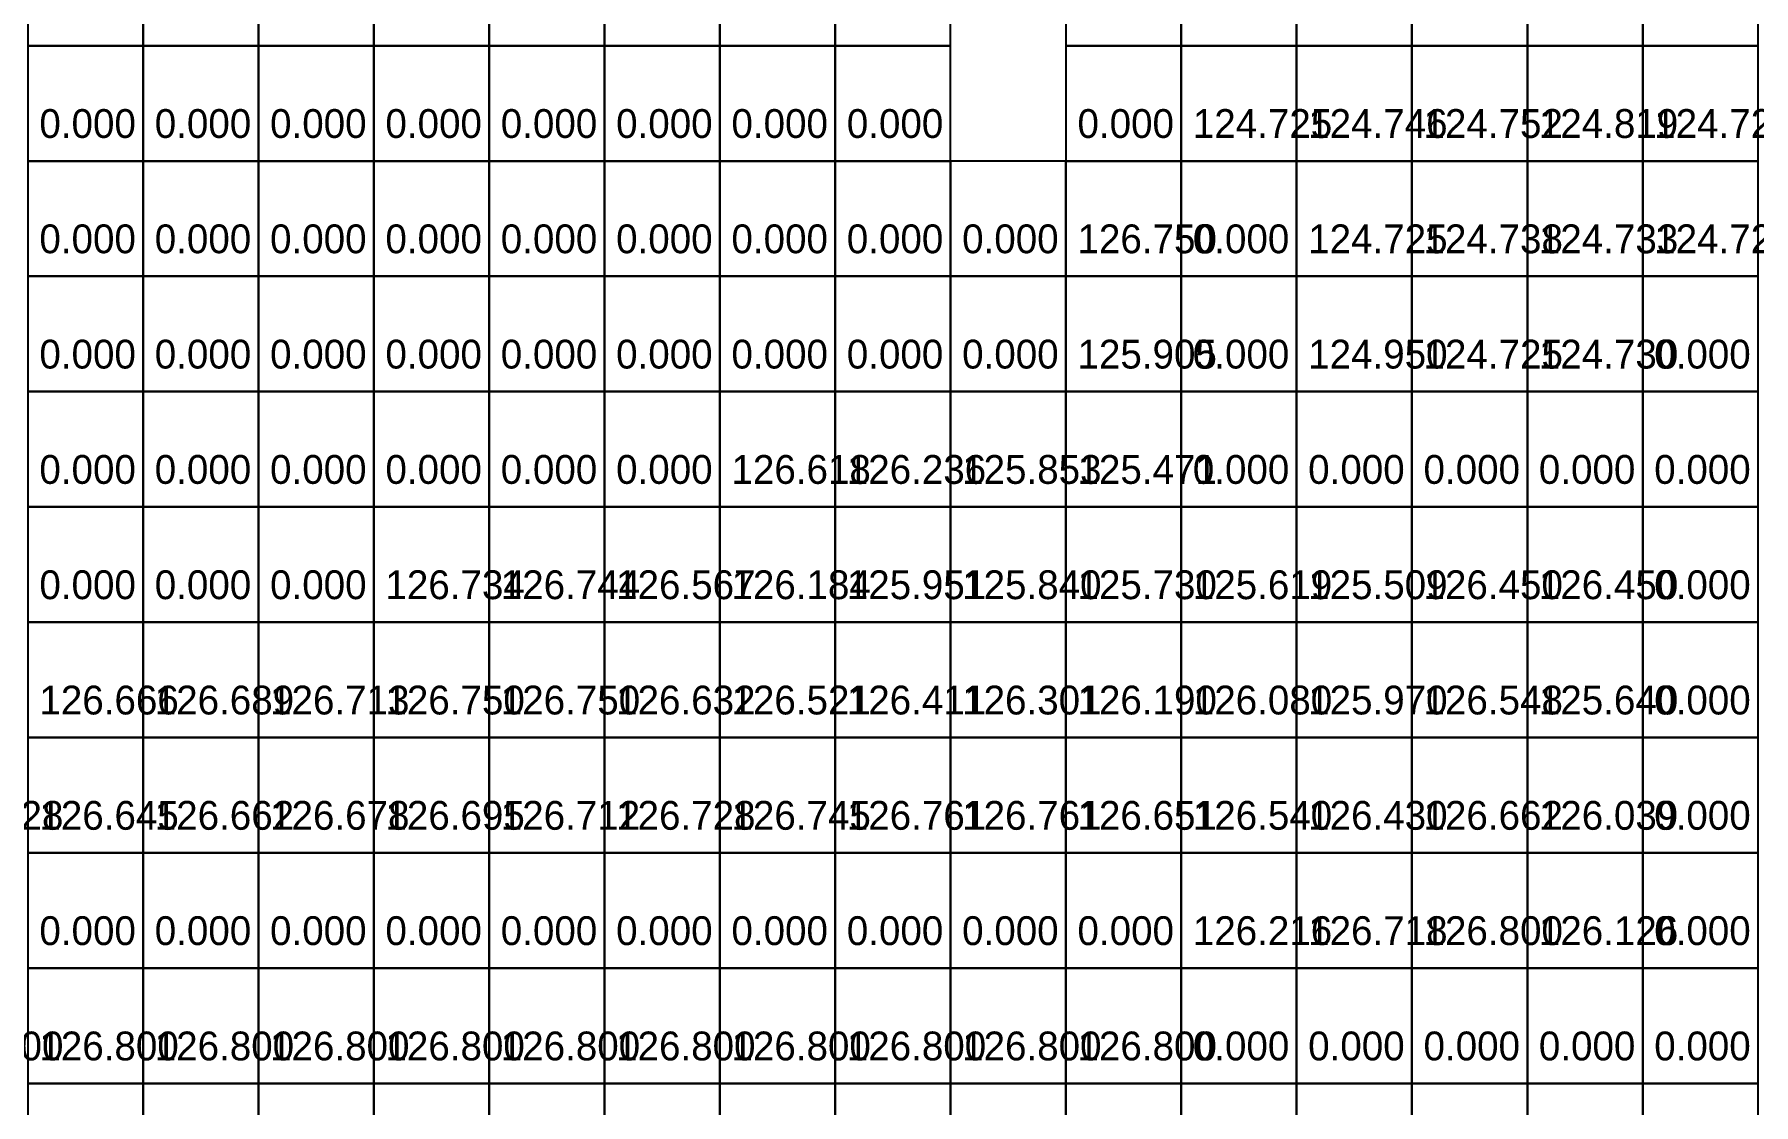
# Model space of a CAD drawing. Header units: metres. Extents: x 287857 to 287978, y 62957 to 63018.
# Drawn here: x 287910.98 to 287925.89, y 62984.65 to 62993.93 of the extents above; entities that cross this region are included whole.
import ezdxf

# ---------------------------------------------------------------- set-up
doc = ezdxf.new("R2010")
doc.units = ezdxf.units.M
for name, color, linetype, true_color in [('ARCH-BARRIER', 7, 'Continuous', 0xf87171), ('ARCH-INTERP', 7, 'Continuous', 0x64748b), ('ARCH-LEVEL-TXT', 7, 'Continuous', 0xa78bfa), ('ARCH-REAL', 7, 'Continuous', 0xa78bfa)]:
    doc.layers.add(name, color=color, linetype=linetype, true_color=true_color)

msp = doc.modelspace()

# ---------------------------------------------------------------- linework, layer by layer
at = {"layer": 'ARCH-BARRIER'}
for points in [[(287919.925, 62993.831, 0), (287920.925, 62993.831, 0), (287920.925, 62994.831, 0), (287919.925, 62994.831, 0), (287919.925, 62993.831, 0)], [(287919.925, 62992.831, 0), (287920.925, 62992.831, 0), (287920.925, 62993.831, 0), (287919.925, 62993.831, 0), (287919.925, 62992.831, 0)], [(287920.925, 62991.831, 0), (287921.925, 62991.831, 0), (287921.925, 62992.831, 0), (287920.925, 62992.831, 0), (287920.925, 62991.831, 0)], [(287920.925, 62990.831, 0), (287921.925, 62990.831, 0), (287921.925, 62991.831, 0), (287920.925, 62991.831, 0), (287920.925, 62990.831, 0)], [(287924.925, 62990.831, 0), (287925.925, 62990.831, 0), (287925.925, 62991.831, 0), (287924.925, 62991.831, 0), (287924.925, 62990.831, 0)], [(287920.925, 62989.831, 0), (287921.925, 62989.831, 0), (287921.925, 62990.831, 0), (287920.925, 62990.831, 0), (287920.925, 62989.831, 0)], [(287921.925, 62989.831, 0), (287922.925, 62989.831, 0), (287922.925, 62990.831, 0), (287921.925, 62990.831, 0), (287921.925, 62989.831, 0)], [(287922.925, 62989.831, 0), (287923.925, 62989.831, 0), (287923.925, 62990.831, 0), (287922.925, 62990.831, 0), (287922.925, 62989.831, 0)], [(287923.925, 62989.831, 0), (287924.925, 62989.831, 0), (287924.925, 62990.831, 0), (287923.925, 62990.831, 0), (287923.925, 62989.831, 0)], [(287924.925, 62989.831, 0), (287925.925, 62989.831, 0), (287925.925, 62990.831, 0), (287924.925, 62990.831, 0), (287924.925, 62989.831, 0)], [(287924.925, 62988.831, 0), (287925.925, 62988.831, 0), (287925.925, 62989.831, 0), (287924.925, 62989.831, 0), (287924.925, 62988.831, 0)], [(287924.925, 62987.831, 0), (287925.925, 62987.831, 0), (287925.925, 62988.831, 0), (287924.925, 62988.831, 0), (287924.925, 62987.831, 0)], [(287924.925, 62986.831, 0), (287925.925, 62986.831, 0), (287925.925, 62987.831, 0), (287924.925, 62987.831, 0), (287924.925, 62986.831, 0)], [(287910.925, 62985.831, 0), (287911.925, 62985.831, 0), (287911.925, 62986.831, 0), (287910.925, 62986.831, 0), (287910.925, 62985.831, 0)], [(287911.925, 62985.831, 0), (287912.925, 62985.831, 0), (287912.925, 62986.831, 0), (287911.925, 62986.831, 0), (287911.925, 62985.831, 0)], [(287912.925, 62985.831, 0), (287913.925, 62985.831, 0), (287913.925, 62986.831, 0), (287912.925, 62986.831, 0), (287912.925, 62985.831, 0)], [(287913.925, 62985.831, 0), (287914.925, 62985.831, 0), (287914.925, 62986.831, 0), (287913.925, 62986.831, 0), (287913.925, 62985.831, 0)], [(287914.925, 62985.831, 0), (287915.925, 62985.831, 0), (287915.925, 62986.831, 0), (287914.925, 62986.831, 0), (287914.925, 62985.831, 0)], [(287915.925, 62985.831, 0), (287916.925, 62985.831, 0), (287916.925, 62986.831, 0), (287915.925, 62986.831, 0), (287915.925, 62985.831, 0)], [(287916.925, 62985.831, 0), (287917.925, 62985.831, 0), (287917.925, 62986.831, 0), (287916.925, 62986.831, 0), (287916.925, 62985.831, 0)], [(287917.925, 62985.831, 0), (287918.925, 62985.831, 0), (287918.925, 62986.831, 0), (287917.925, 62986.831, 0), (287917.925, 62985.831, 0)], [(287918.925, 62985.831, 0), (287919.925, 62985.831, 0), (287919.925, 62986.831, 0), (287918.925, 62986.831, 0), (287918.925, 62985.831, 0)], [(287919.925, 62985.831, 0), (287920.925, 62985.831, 0), (287920.925, 62986.831, 0), (287919.925, 62986.831, 0), (287919.925, 62985.831, 0)], [(287924.925, 62985.831, 0), (287925.925, 62985.831, 0), (287925.925, 62986.831, 0), (287924.925, 62986.831, 0), (287924.925, 62985.831, 0)], [(287920.925, 62984.831, 0), (287921.925, 62984.831, 0), (287921.925, 62985.831, 0), (287920.925, 62985.831, 0), (287920.925, 62984.831, 0)], [(287921.925, 62984.831, 0), (287922.925, 62984.831, 0), (287922.925, 62985.831, 0), (287921.925, 62985.831, 0), (287921.925, 62984.831, 0)], [(287922.925, 62984.831, 0), (287923.925, 62984.831, 0), (287923.925, 62985.831, 0), (287922.925, 62985.831, 0), (287922.925, 62984.831, 0)], [(287923.925, 62984.831, 0), (287924.925, 62984.831, 0), (287924.925, 62985.831, 0), (287923.925, 62985.831, 0), (287923.925, 62984.831, 0)], [(287924.925, 62984.831, 0), (287925.925, 62984.831, 0), (287925.925, 62985.831, 0), (287924.925, 62985.831, 0), (287924.925, 62984.831, 0)]]:
    msp.add_polyline3d(points, dxfattribs=at)
at = {"layer": 'ARCH-INTERP'}
for points in [[(287910.925, 62993.831, 0), (287911.925, 62993.831, 0), (287911.925, 62994.831, 0), (287910.925, 62994.831, 0), (287910.925, 62993.831, 0)], [(287911.925, 62993.831, 0), (287912.925, 62993.831, 0), (287912.925, 62994.831, 0), (287911.925, 62994.831, 0), (287911.925, 62993.831, 0)], [(287912.925, 62993.831, 0), (287913.925, 62993.831, 0), (287913.925, 62994.831, 0), (287912.925, 62994.831, 0), (287912.925, 62993.831, 0)], [(287913.925, 62993.831, 0), (287914.925, 62993.831, 0), (287914.925, 62994.831, 0), (287913.925, 62994.831, 0), (287913.925, 62993.831, 0)], [(287914.925, 62993.831, 0), (287915.925, 62993.831, 0), (287915.925, 62994.831, 0), (287914.925, 62994.831, 0), (287914.925, 62993.831, 0)], [(287915.925, 62993.831, 0), (287916.925, 62993.831, 0), (287916.925, 62994.831, 0), (287915.925, 62994.831, 0), (287915.925, 62993.831, 0)], [(287916.925, 62993.831, 0), (287917.925, 62993.831, 0), (287917.925, 62994.831, 0), (287916.925, 62994.831, 0), (287916.925, 62993.831, 0)], [(287917.925, 62993.831, 0), (287918.925, 62993.831, 0), (287918.925, 62994.831, 0), (287917.925, 62994.831, 0), (287917.925, 62993.831, 0)], [(287920.925, 62993.831, 124.754), (287921.925, 62993.831, 124.754), (287921.925, 62994.831, 124.754), (287920.925, 62994.831, 124.754), (287920.925, 62993.831, 124.754)], [(287921.925, 62993.831, 124.802), (287922.925, 62993.831, 124.802), (287922.925, 62994.831, 124.802), (287921.925, 62994.831, 124.802), (287921.925, 62993.831, 124.802)], [(287922.925, 62993.831, 124.87), (287923.925, 62993.831, 124.87), (287923.925, 62994.831, 124.87), (287922.925, 62994.831, 124.87), (287922.925, 62993.831, 124.87)], [(287923.925, 62993.831, 124.808), (287924.925, 62993.831, 124.808), (287924.925, 62994.831, 124.808), (287923.925, 62994.831, 124.808), (287923.925, 62993.831, 124.808)], [(287924.925, 62993.831, 124.714), (287925.925, 62993.831, 124.714), (287925.925, 62994.831, 124.714), (287924.925, 62994.831, 124.714), (287924.925, 62993.831, 124.714)], [(287910.925, 62992.831, 0), (287911.925, 62992.831, 0), (287911.925, 62993.831, 0), (287910.925, 62993.831, 0), (287910.925, 62992.831, 0)], [(287911.925, 62992.831, 0), (287912.925, 62992.831, 0), (287912.925, 62993.831, 0), (287911.925, 62993.831, 0), (287911.925, 62992.831, 0)], [(287912.925, 62992.831, 0), (287913.925, 62992.831, 0), (287913.925, 62993.831, 0), (287912.925, 62993.831, 0), (287912.925, 62992.831, 0)], [(287913.925, 62992.831, 0), (287914.925, 62992.831, 0), (287914.925, 62993.831, 0), (287913.925, 62993.831, 0), (287913.925, 62992.831, 0)], [(287914.925, 62992.831, 0), (287915.925, 62992.831, 0), (287915.925, 62993.831, 0), (287914.925, 62993.831, 0), (287914.925, 62992.831, 0)], [(287915.925, 62992.831, 0), (287916.925, 62992.831, 0), (287916.925, 62993.831, 0), (287915.925, 62993.831, 0), (287915.925, 62992.831, 0)], [(287916.925, 62992.831, 0), (287917.925, 62992.831, 0), (287917.925, 62993.831, 0), (287916.925, 62993.831, 0), (287916.925, 62992.831, 0)], [(287917.925, 62992.831, 0), (287918.925, 62992.831, 0), (287918.925, 62993.831, 0), (287917.925, 62993.831, 0), (287917.925, 62992.831, 0)], [(287920.925, 62992.831, 124.725), (287921.925, 62992.831, 124.725), (287921.925, 62993.831, 124.725), (287920.925, 62993.831, 124.725), (287920.925, 62992.831, 124.725)], [(287921.925, 62992.831, 124.746), (287922.925, 62992.831, 124.746), (287922.925, 62993.831, 124.746), (287921.925, 62993.831, 124.746), (287921.925, 62992.831, 124.746)], [(287922.925, 62992.831, 124.752), (287923.925, 62992.831, 124.752), (287923.925, 62993.831, 124.752), (287922.925, 62993.831, 124.752), (287922.925, 62992.831, 124.752)], [(287923.925, 62992.831, 124.819), (287924.925, 62992.831, 124.819), (287924.925, 62993.831, 124.819), (287923.925, 62993.831, 124.819), (287923.925, 62992.831, 124.819)], [(287924.925, 62992.831, 124.724), (287925.925, 62992.831, 124.724), (287925.925, 62993.831, 124.724), (287924.925, 62993.831, 124.724), (287924.925, 62992.831, 124.724)], [(287910.925, 62991.831, 0), (287911.925, 62991.831, 0), (287911.925, 62992.831, 0), (287910.925, 62992.831, 0), (287910.925, 62991.831, 0)], [(287911.925, 62991.831, 0), (287912.925, 62991.831, 0), (287912.925, 62992.831, 0), (287911.925, 62992.831, 0), (287911.925, 62991.831, 0)], [(287912.925, 62991.831, 0), (287913.925, 62991.831, 0), (287913.925, 62992.831, 0), (287912.925, 62992.831, 0), (287912.925, 62991.831, 0)], [(287913.925, 62991.831, 0), (287914.925, 62991.831, 0), (287914.925, 62992.831, 0), (287913.925, 62992.831, 0), (287913.925, 62991.831, 0)], [(287914.925, 62991.831, 0), (287915.925, 62991.831, 0), (287915.925, 62992.831, 0), (287914.925, 62992.831, 0), (287914.925, 62991.831, 0)], [(287915.925, 62991.831, 0), (287916.925, 62991.831, 0), (287916.925, 62992.831, 0), (287915.925, 62992.831, 0), (287915.925, 62991.831, 0)], [(287916.925, 62991.831, 0), (287917.925, 62991.831, 0), (287917.925, 62992.831, 0), (287916.925, 62992.831, 0), (287916.925, 62991.831, 0)], [(287917.925, 62991.831, 0), (287918.925, 62991.831, 0), (287918.925, 62992.831, 0), (287917.925, 62992.831, 0), (287917.925, 62991.831, 0)], [(287918.925, 62991.831, 0), (287919.925, 62991.831, 0), (287919.925, 62992.831, 0), (287918.925, 62992.831, 0), (287918.925, 62991.831, 0)], [(287921.925, 62991.831, 124.725), (287922.925, 62991.831, 124.725), (287922.925, 62992.831, 124.725), (287921.925, 62992.831, 124.725), (287921.925, 62991.831, 124.725)], [(287922.925, 62991.831, 124.738), (287923.925, 62991.831, 124.738), (287923.925, 62992.831, 124.738), (287922.925, 62992.831, 124.738), (287922.925, 62991.831, 124.738)], [(287923.925, 62991.831, 124.733), (287924.925, 62991.831, 124.733), (287924.925, 62992.831, 124.733), (287923.925, 62992.831, 124.733), (287923.925, 62991.831, 124.733)], [(287910.925, 62990.831, 0), (287911.925, 62990.831, 0), (287911.925, 62991.831, 0), (287910.925, 62991.831, 0), (287910.925, 62990.831, 0)], [(287911.925, 62990.831, 0), (287912.925, 62990.831, 0), (287912.925, 62991.831, 0), (287911.925, 62991.831, 0), (287911.925, 62990.831, 0)], [(287912.925, 62990.831, 0), (287913.925, 62990.831, 0), (287913.925, 62991.831, 0), (287912.925, 62991.831, 0), (287912.925, 62990.831, 0)], [(287913.925, 62990.831, 0), (287914.925, 62990.831, 0), (287914.925, 62991.831, 0), (287913.925, 62991.831, 0), (287913.925, 62990.831, 0)], [(287914.925, 62990.831, 0), (287915.925, 62990.831, 0), (287915.925, 62991.831, 0), (287914.925, 62991.831, 0), (287914.925, 62990.831, 0)], [(287915.925, 62990.831, 0), (287916.925, 62990.831, 0), (287916.925, 62991.831, 0), (287915.925, 62991.831, 0), (287915.925, 62990.831, 0)], [(287916.925, 62990.831, 0), (287917.925, 62990.831, 0), (287917.925, 62991.831, 0), (287916.925, 62991.831, 0), (287916.925, 62990.831, 0)], [(287917.925, 62990.831, 0), (287918.925, 62990.831, 0), (287918.925, 62991.831, 0), (287917.925, 62991.831, 0), (287917.925, 62990.831, 0)], [(287918.925, 62990.831, 0), (287919.925, 62990.831, 0), (287919.925, 62991.831, 0), (287918.925, 62991.831, 0), (287918.925, 62990.831, 0)], [(287919.925, 62990.831, 125.905), (287920.925, 62990.831, 125.905), (287920.925, 62991.831, 125.905), (287919.925, 62991.831, 125.905), (287919.925, 62990.831, 125.905)], [(287922.925, 62990.831, 124.725), (287923.925, 62990.831, 124.725), (287923.925, 62991.831, 124.725), (287922.925, 62991.831, 124.725), (287922.925, 62990.831, 124.725)], [(287923.925, 62990.831, 124.73), (287924.925, 62990.831, 124.73), (287924.925, 62991.831, 124.73), (287923.925, 62991.831, 124.73), (287923.925, 62990.831, 124.73)], [(287910.925, 62989.831, 0), (287911.925, 62989.831, 0), (287911.925, 62990.831, 0), (287910.925, 62990.831, 0), (287910.925, 62989.831, 0)], [(287911.925, 62989.831, 0), (287912.925, 62989.831, 0), (287912.925, 62990.831, 0), (287911.925, 62990.831, 0), (287911.925, 62989.831, 0)], [(287912.925, 62989.831, 0), (287913.925, 62989.831, 0), (287913.925, 62990.831, 0), (287912.925, 62990.831, 0), (287912.925, 62989.831, 0)], [(287913.925, 62989.831, 0), (287914.925, 62989.831, 0), (287914.925, 62990.831, 0), (287913.925, 62990.831, 0), (287913.925, 62989.831, 0)], [(287914.925, 62989.831, 0), (287915.925, 62989.831, 0), (287915.925, 62990.831, 0), (287914.925, 62990.831, 0), (287914.925, 62989.831, 0)], [(287915.925, 62989.831, 0), (287916.925, 62989.831, 0), (287916.925, 62990.831, 0), (287915.925, 62990.831, 0), (287915.925, 62989.831, 0)], [(287916.925, 62989.831, 126.618), (287917.925, 62989.831, 126.618), (287917.925, 62990.831, 126.618), (287916.925, 62990.831, 126.618), (287916.925, 62989.831, 126.618)], [(287917.925, 62989.831, 126.236), (287918.925, 62989.831, 126.236), (287918.925, 62990.831, 126.236), (287917.925, 62990.831, 126.236), (287917.925, 62989.831, 126.236)], [(287918.925, 62989.831, 125.853), (287919.925, 62989.831, 125.853), (287919.925, 62990.831, 125.853), (287918.925, 62990.831, 125.853), (287918.925, 62989.831, 125.853)], [(287919.925, 62989.831, 125.471), (287920.925, 62989.831, 125.471), (287920.925, 62990.831, 125.471), (287919.925, 62990.831, 125.471), (287919.925, 62989.831, 125.471)], [(287910.925, 62988.831, 0), (287911.925, 62988.831, 0), (287911.925, 62989.831, 0), (287910.925, 62989.831, 0), (287910.925, 62988.831, 0)], [(287911.925, 62988.831, 0), (287912.925, 62988.831, 0), (287912.925, 62989.831, 0), (287911.925, 62989.831, 0), (287911.925, 62988.831, 0)], [(287912.925, 62988.831, 0), (287913.925, 62988.831, 0), (287913.925, 62989.831, 0), (287912.925, 62989.831, 0), (287912.925, 62988.831, 0)], [(287913.925, 62988.831, 126.734), (287914.925, 62988.831, 126.734), (287914.925, 62989.831, 126.734), (287913.925, 62989.831, 126.734), (287913.925, 62988.831, 126.734)], [(287914.925, 62988.831, 126.744), (287915.925, 62988.831, 126.744), (287915.925, 62989.831, 126.744), (287914.925, 62989.831, 126.744), (287914.925, 62988.831, 126.744)], [(287915.925, 62988.831, 126.567), (287916.925, 62988.831, 126.567), (287916.925, 62989.831, 126.567), (287915.925, 62989.831, 126.567), (287915.925, 62988.831, 126.567)], [(287916.925, 62988.831, 126.184), (287917.925, 62988.831, 126.184), (287917.925, 62989.831, 126.184), (287916.925, 62989.831, 126.184), (287916.925, 62988.831, 126.184)], [(287917.925, 62988.831, 125.951), (287918.925, 62988.831, 125.951), (287918.925, 62989.831, 125.951), (287917.925, 62989.831, 125.951), (287917.925, 62988.831, 125.951)], [(287918.925, 62988.831, 125.84), (287919.925, 62988.831, 125.84), (287919.925, 62989.831, 125.84), (287918.925, 62989.831, 125.84), (287918.925, 62988.831, 125.84)], [(287919.925, 62988.831, 125.73), (287920.925, 62988.831, 125.73), (287920.925, 62989.831, 125.73), (287919.925, 62989.831, 125.73), (287919.925, 62988.831, 125.73)], [(287920.925, 62988.831, 125.619), (287921.925, 62988.831, 125.619), (287921.925, 62989.831, 125.619), (287920.925, 62989.831, 125.619), (287920.925, 62988.831, 125.619)], [(287921.925, 62988.831, 125.509), (287922.925, 62988.831, 125.509), (287922.925, 62989.831, 125.509), (287921.925, 62989.831, 125.509), (287921.925, 62988.831, 125.509)], [(287923.925, 62988.831, 126.45), (287924.925, 62988.831, 126.45), (287924.925, 62989.831, 126.45), (287923.925, 62989.831, 126.45), (287923.925, 62988.831, 126.45)], [(287910.925, 62987.831, 126.666), (287911.925, 62987.831, 126.666), (287911.925, 62988.831, 126.666), (287910.925, 62988.831, 126.666), (287910.925, 62987.831, 126.666)], [(287911.925, 62987.831, 126.689), (287912.925, 62987.831, 126.689), (287912.925, 62988.831, 126.689), (287911.925, 62988.831, 126.689), (287911.925, 62987.831, 126.689)], [(287912.925, 62987.831, 126.713), (287913.925, 62987.831, 126.713), (287913.925, 62988.831, 126.713), (287912.925, 62988.831, 126.713), (287912.925, 62987.831, 126.713)], [(287915.925, 62987.831, 126.632), (287916.925, 62987.831, 126.632), (287916.925, 62988.831, 126.632), (287915.925, 62988.831, 126.632), (287915.925, 62987.831, 126.632)], [(287916.925, 62987.831, 126.521), (287917.925, 62987.831, 126.521), (287917.925, 62988.831, 126.521), (287916.925, 62988.831, 126.521), (287916.925, 62987.831, 126.521)], [(287917.925, 62987.831, 126.411), (287918.925, 62987.831, 126.411), (287918.925, 62988.831, 126.411), (287917.925, 62988.831, 126.411), (287917.925, 62987.831, 126.411)], [(287918.925, 62987.831, 126.301), (287919.925, 62987.831, 126.301), (287919.925, 62988.831, 126.301), (287918.925, 62988.831, 126.301), (287918.925, 62987.831, 126.301)], [(287919.925, 62987.831, 126.19), (287920.925, 62987.831, 126.19), (287920.925, 62988.831, 126.19), (287919.925, 62988.831, 126.19), (287919.925, 62987.831, 126.19)], [(287920.925, 62987.831, 126.08), (287921.925, 62987.831, 126.08), (287921.925, 62988.831, 126.08), (287920.925, 62988.831, 126.08), (287920.925, 62987.831, 126.08)], [(287921.925, 62987.831, 125.97), (287922.925, 62987.831, 125.97), (287922.925, 62988.831, 125.97), (287921.925, 62988.831, 125.97), (287921.925, 62987.831, 125.97)], [(287922.925, 62987.831, 126.548), (287923.925, 62987.831, 126.548), (287923.925, 62988.831, 126.548), (287922.925, 62988.831, 126.548), (287922.925, 62987.831, 126.548)], [(287923.925, 62987.831, 125.64), (287924.925, 62987.831, 125.64), (287924.925, 62988.831, 125.64), (287923.925, 62988.831, 125.64), (287923.925, 62987.831, 125.64)], [(287910.925, 62986.831, 126.645), (287911.925, 62986.831, 126.645), (287911.925, 62987.831, 126.645), (287910.925, 62987.831, 126.645), (287910.925, 62986.831, 126.645)], [(287911.925, 62986.831, 126.662), (287912.925, 62986.831, 126.662), (287912.925, 62987.831, 126.662), (287911.925, 62987.831, 126.662), (287911.925, 62986.831, 126.662)], [(287912.925, 62986.831, 126.678), (287913.925, 62986.831, 126.678), (287913.925, 62987.831, 126.678), (287912.925, 62987.831, 126.678), (287912.925, 62986.831, 126.678)], [(287913.925, 62986.831, 126.695), (287914.925, 62986.831, 126.695), (287914.925, 62987.831, 126.695), (287913.925, 62987.831, 126.695), (287913.925, 62986.831, 126.695)], [(287914.925, 62986.831, 126.712), (287915.925, 62986.831, 126.712), (287915.925, 62987.831, 126.712), (287914.925, 62987.831, 126.712), (287914.925, 62986.831, 126.712)], [(287915.925, 62986.831, 126.728), (287916.925, 62986.831, 126.728), (287916.925, 62987.831, 126.728), (287915.925, 62987.831, 126.728), (287915.925, 62986.831, 126.728)], [(287916.925, 62986.831, 126.745), (287917.925, 62986.831, 126.745), (287917.925, 62987.831, 126.745), (287916.925, 62987.831, 126.745), (287916.925, 62986.831, 126.745)], [(287917.925, 62986.831, 126.761), (287918.925, 62986.831, 126.761), (287918.925, 62987.831, 126.761), (287917.925, 62987.831, 126.761), (287917.925, 62986.831, 126.761)], [(287918.925, 62986.831, 126.761), (287919.925, 62986.831, 126.761), (287919.925, 62987.831, 126.761), (287918.925, 62987.831, 126.761), (287918.925, 62986.831, 126.761)], [(287919.925, 62986.831, 126.651), (287920.925, 62986.831, 126.651), (287920.925, 62987.831, 126.651), (287919.925, 62987.831, 126.651), (287919.925, 62986.831, 126.651)], [(287920.925, 62986.831, 126.54), (287921.925, 62986.831, 126.54), (287921.925, 62987.831, 126.54), (287920.925, 62987.831, 126.54), (287920.925, 62986.831, 126.54)], [(287921.925, 62986.831, 126.43), (287922.925, 62986.831, 126.43), (287922.925, 62987.831, 126.43), (287921.925, 62987.831, 126.43), (287921.925, 62986.831, 126.43)], [(287922.925, 62986.831, 126.662), (287923.925, 62986.831, 126.662), (287923.925, 62987.831, 126.662), (287922.925, 62987.831, 126.662), (287922.925, 62986.831, 126.662)], [(287923.925, 62986.831, 126.039), (287924.925, 62986.831, 126.039), (287924.925, 62987.831, 126.039), (287923.925, 62987.831, 126.039), (287923.925, 62986.831, 126.039)], [(287920.925, 62985.831, 126.216), (287921.925, 62985.831, 126.216), (287921.925, 62986.831, 126.216), (287920.925, 62986.831, 126.216), (287920.925, 62985.831, 126.216)], [(287921.925, 62985.831, 126.718), (287922.925, 62985.831, 126.718), (287922.925, 62986.831, 126.718), (287921.925, 62986.831, 126.718), (287921.925, 62985.831, 126.718)], [(287923.925, 62985.831, 126.126), (287924.925, 62985.831, 126.126), (287924.925, 62986.831, 126.126), (287923.925, 62986.831, 126.126), (287923.925, 62985.831, 126.126)], [(287910.925, 62984.831, 126.8), (287911.925, 62984.831, 126.8), (287911.925, 62985.831, 126.8), (287910.925, 62985.831, 126.8), (287910.925, 62984.831, 126.8)], [(287911.925, 62984.831, 126.8), (287912.925, 62984.831, 126.8), (287912.925, 62985.831, 126.8), (287911.925, 62985.831, 126.8), (287911.925, 62984.831, 126.8)], [(287912.925, 62984.831, 126.8), (287913.925, 62984.831, 126.8), (287913.925, 62985.831, 126.8), (287912.925, 62985.831, 126.8), (287912.925, 62984.831, 126.8)], [(287913.925, 62984.831, 126.8), (287914.925, 62984.831, 126.8), (287914.925, 62985.831, 126.8), (287913.925, 62985.831, 126.8), (287913.925, 62984.831, 126.8)], [(287914.925, 62984.831, 126.8), (287915.925, 62984.831, 126.8), (287915.925, 62985.831, 126.8), (287914.925, 62985.831, 126.8), (287914.925, 62984.831, 126.8)], [(287915.925, 62984.831, 126.8), (287916.925, 62984.831, 126.8), (287916.925, 62985.831, 126.8), (287915.925, 62985.831, 126.8), (287915.925, 62984.831, 126.8)], [(287916.925, 62984.831, 126.8), (287917.925, 62984.831, 126.8), (287917.925, 62985.831, 126.8), (287916.925, 62985.831, 126.8), (287916.925, 62984.831, 126.8)], [(287917.925, 62984.831, 126.8), (287918.925, 62984.831, 126.8), (287918.925, 62985.831, 126.8), (287917.925, 62985.831, 126.8), (287917.925, 62984.831, 126.8)], [(287918.925, 62984.831, 126.8), (287919.925, 62984.831, 126.8), (287919.925, 62985.831, 126.8), (287918.925, 62985.831, 126.8), (287918.925, 62984.831, 126.8)], [(287919.925, 62984.831, 126.8), (287920.925, 62984.831, 126.8), (287920.925, 62985.831, 126.8), (287919.925, 62985.831, 126.8), (287919.925, 62984.831, 126.8)], [(287910.925, 62983.831, 126.8), (287911.925, 62983.831, 126.8), (287911.925, 62984.831, 126.8), (287910.925, 62984.831, 126.8), (287910.925, 62983.831, 126.8)], [(287911.925, 62983.831, 126.8), (287912.925, 62983.831, 126.8), (287912.925, 62984.831, 126.8), (287911.925, 62984.831, 126.8), (287911.925, 62983.831, 126.8)], [(287912.925, 62983.831, 126.8), (287913.925, 62983.831, 126.8), (287913.925, 62984.831, 126.8), (287912.925, 62984.831, 126.8), (287912.925, 62983.831, 126.8)], [(287913.925, 62983.831, 126.8), (287914.925, 62983.831, 126.8), (287914.925, 62984.831, 126.8), (287913.925, 62984.831, 126.8), (287913.925, 62983.831, 126.8)], [(287914.925, 62983.831, 126.8), (287915.925, 62983.831, 126.8), (287915.925, 62984.831, 126.8), (287914.925, 62984.831, 126.8), (287914.925, 62983.831, 126.8)], [(287915.925, 62983.831, 126.8), (287916.925, 62983.831, 126.8), (287916.925, 62984.831, 126.8), (287915.925, 62984.831, 126.8), (287915.925, 62983.831, 126.8)], [(287916.925, 62983.831, 126.8), (287917.925, 62983.831, 126.8), (287917.925, 62984.831, 126.8), (287916.925, 62984.831, 126.8), (287916.925, 62983.831, 126.8)], [(287917.925, 62983.831, 126.8), (287918.925, 62983.831, 126.8), (287918.925, 62984.831, 126.8), (287917.925, 62984.831, 126.8), (287917.925, 62983.831, 126.8)], [(287918.925, 62983.831, 126.8), (287919.925, 62983.831, 126.8), (287919.925, 62984.831, 126.8), (287918.925, 62984.831, 126.8), (287918.925, 62983.831, 126.8)], [(287919.925, 62983.831, 126.8), (287920.925, 62983.831, 126.8), (287920.925, 62984.831, 126.8), (287919.925, 62984.831, 126.8), (287919.925, 62983.831, 126.8)], [(287920.925, 62983.831, 126.8), (287921.925, 62983.831, 126.8), (287921.925, 62984.831, 126.8), (287920.925, 62984.831, 126.8), (287920.925, 62983.831, 126.8)], [(287921.925, 62983.831, 126.8), (287922.925, 62983.831, 126.8), (287922.925, 62984.831, 126.8), (287921.925, 62984.831, 126.8), (287921.925, 62983.831, 126.8)], [(287922.925, 62983.831, 126.8), (287923.925, 62983.831, 126.8), (287923.925, 62984.831, 126.8), (287922.925, 62984.831, 126.8), (287922.925, 62983.831, 126.8)], [(287923.925, 62983.831, 125.35), (287924.925, 62983.831, 125.35), (287924.925, 62984.831, 125.35), (287923.925, 62984.831, 125.35), (287923.925, 62983.831, 125.35)], [(287924.925, 62983.831, 125.35), (287925.925, 62983.831, 125.35), (287925.925, 62984.831, 125.35), (287924.925, 62984.831, 125.35), (287924.925, 62983.831, 125.35)]]:
    msp.add_polyline3d(points, dxfattribs=at)
at = {"layer": 'ARCH-REAL'}
for points in [[(287919.925, 62991.831, 126.75), (287920.925, 62991.831, 126.75), (287920.925, 62992.831, 126.75), (287919.925, 62992.831, 126.75), (287919.925, 62991.831, 126.75)], [(287924.925, 62991.831, 124.725), (287925.925, 62991.831, 124.725), (287925.925, 62992.831, 124.725), (287924.925, 62992.831, 124.725), (287924.925, 62991.831, 124.725)], [(287921.925, 62990.831, 124.95), (287922.925, 62990.831, 124.95), (287922.925, 62991.831, 124.95), (287921.925, 62991.831, 124.95), (287921.925, 62990.831, 124.95)], [(287922.925, 62988.831, 126.45), (287923.925, 62988.831, 126.45), (287923.925, 62989.831, 126.45), (287922.925, 62989.831, 126.45), (287922.925, 62988.831, 126.45)], [(287913.925, 62987.831, 126.75), (287914.925, 62987.831, 126.75), (287914.925, 62988.831, 126.75), (287913.925, 62988.831, 126.75), (287913.925, 62987.831, 126.75)], [(287914.925, 62987.831, 126.75), (287915.925, 62987.831, 126.75), (287915.925, 62988.831, 126.75), (287914.925, 62988.831, 126.75), (287914.925, 62987.831, 126.75)], [(287922.925, 62985.831, 126.8), (287923.925, 62985.831, 126.8), (287923.925, 62986.831, 126.8), (287922.925, 62986.831, 126.8), (287922.925, 62985.831, 126.8)]]:
    msp.add_polyline3d(points, dxfattribs=at)

# ---------------------------------------------------------------- texts
at = {"layer": 'ARCH-LEVEL-TXT'}
for s, p in [('0.000', (287911.025, 62993.031)), ('0.000', (287912.025, 62993.031)), ('0.000', (287913.025, 62993.031)), ('0.000', (287914.025, 62993.031)), ('0.000', (287915.025, 62993.031)), ('0.000', (287916.025, 62993.031)), ('0.000', (287917.025, 62993.031)), ('0.000', (287918.025, 62993.031)), ('0.000', (287920.025, 62993.031)), ('124.725', (287921.025, 62993.031, 124.725)), ('124.746', (287922.025, 62993.031, 124.746)), ('124.752', (287923.025, 62993.031, 124.752)), ('124.819', (287924.025, 62993.031, 124.819)), ('124.724', (287925.025, 62993.031, 124.724)), ('0.000', (287911.025, 62992.031)), ('0.000', (287912.025, 62992.031)), ('0.000', (287913.025, 62992.031)), ('0.000', (287914.025, 62992.031)), ('0.000', (287915.025, 62992.031)), ('0.000', (287916.025, 62992.031)), ('0.000', (287917.025, 62992.031)), ('0.000', (287918.025, 62992.031)), ('0.000', (287919.025, 62992.031)), ('126.750', (287920.025, 62992.031, 126.75)), ('0.000', (287921.025, 62992.031)), ('124.725', (287922.025, 62992.031, 124.725)), ('124.738', (287923.025, 62992.031, 124.738)), ('124.733', (287924.025, 62992.031, 124.733)), ('124.725', (287925.025, 62992.031, 124.725)), ('0.000', (287911.025, 62991.031)), ('0.000', (287912.025, 62991.031)), ('0.000', (287913.025, 62991.031)), ('0.000', (287914.025, 62991.031)), ('0.000', (287915.025, 62991.031)), ('0.000', (287916.025, 62991.031)), ('0.000', (287917.025, 62991.031)), ('0.000', (287918.025, 62991.031)), ('0.000', (287919.025, 62991.031)), ('125.905', (287920.025, 62991.031, 125.905)), ('0.000', (287921.025, 62991.031)), ('124.950', (287922.025, 62991.031, 124.95)), ('124.725', (287923.025, 62991.031, 124.725)), ('124.730', (287924.025, 62991.031, 124.73)), ('0.000', (287925.025, 62991.031)), ('0.000', (287911.025, 62990.031)), ('0.000', (287912.025, 62990.031)), ('0.000', (287913.025, 62990.031)), ('0.000', (287914.025, 62990.031)), ('0.000', (287915.025, 62990.031)), ('0.000', (287916.025, 62990.031)), ('126.618', (287917.025, 62990.031, 126.618)), ('126.236', (287918.025, 62990.031, 126.236)), ('125.853', (287919.025, 62990.031, 125.853)), ('125.471', (287920.025, 62990.031, 125.471)), ('0.000', (287921.025, 62990.031)), ('0.000', (287922.025, 62990.031)), ('0.000', (287923.025, 62990.031)), ('0.000', (287924.025, 62990.031)), ('0.000', (287925.025, 62990.031)), ('0.000', (287911.025, 62989.031)), ('0.000', (287912.025, 62989.031)), ('0.000', (287913.025, 62989.031)), ('126.734', (287914.025, 62989.031, 126.734)), ('126.744', (287915.025, 62989.031, 126.744)), ('126.567', (287916.025, 62989.031, 126.567)), ('126.184', (287917.025, 62989.031, 126.184)), ('125.951', (287918.025, 62989.031, 125.951)), ('125.840', (287919.025, 62989.031, 125.84)), ('125.730', (287920.025, 62989.031, 125.73)), ('125.619', (287921.025, 62989.031, 125.619)), ('125.509', (287922.025, 62989.031, 125.509)), ('126.450', (287923.025, 62989.031, 126.45)), ('126.450', (287924.025, 62989.031, 126.45)), ('0.000', (287925.025, 62989.031)), ('126.666', (287911.025, 62988.031, 126.666)), ('126.689', (287912.025, 62988.031, 126.689)), ('126.713', (287913.025, 62988.031, 126.713)), ('126.750', (287914.025, 62988.031, 126.75)), ('126.750', (287915.025, 62988.031, 126.75)), ('126.632', (287916.025, 62988.031, 126.632)), ('126.521', (287917.025, 62988.031, 126.521)), ('126.411', (287918.025, 62988.031, 126.411)), ('126.301', (287919.025, 62988.031, 126.301)), ('126.190', (287920.025, 62988.031, 126.19)), ('126.080', (287921.025, 62988.031, 126.08)), ('125.970', (287922.025, 62988.031, 125.97)), ('126.548', (287923.025, 62988.031, 126.548)), ('125.640', (287924.025, 62988.031, 125.64)), ('0.000', (287925.025, 62988.031)), ('126.628', (287910.025, 62987.031, 126.628)), ('126.645', (287911.025, 62987.031, 126.645)), ('126.662', (287912.025, 62987.031, 126.662)), ('126.678', (287913.025, 62987.031, 126.678)), ('126.695', (287914.025, 62987.031, 126.695)), ('126.712', (287915.025, 62987.031, 126.712)), ('126.728', (287916.025, 62987.031, 126.728)), ('126.745', (287917.025, 62987.031, 126.745)), ('126.761', (287918.025, 62987.031, 126.761)), ('126.761', (287919.025, 62987.031, 126.761)), ('126.651', (287920.025, 62987.031, 126.651)), ('126.540', (287921.025, 62987.031, 126.54)), ('126.430', (287922.025, 62987.031, 126.43)), ('126.662', (287923.025, 62987.031, 126.662)), ('126.039', (287924.025, 62987.031, 126.039)), ('0.000', (287925.025, 62987.031)), ('0.000', (287911.025, 62986.031)), ('0.000', (287912.025, 62986.031)), ('0.000', (287913.025, 62986.031)), ('0.000', (287914.025, 62986.031)), ('0.000', (287915.025, 62986.031)), ('0.000', (287916.025, 62986.031)), ('0.000', (287917.025, 62986.031)), ('0.000', (287918.025, 62986.031)), ('0.000', (287919.025, 62986.031)), ('0.000', (287920.025, 62986.031)), ('126.216', (287921.025, 62986.031, 126.216)), ('126.718', (287922.025, 62986.031, 126.718)), ('126.800', (287923.025, 62986.031, 126.8)), ('126.126', (287924.025, 62986.031, 126.126)), ('0.000', (287925.025, 62986.031)), ('126.800', (287910.025, 62985.031, 126.8)), ('126.800', (287911.025, 62985.031, 126.8)), ('126.800', (287912.025, 62985.031, 126.8)), ('126.800', (287913.025, 62985.031, 126.8)), ('126.800', (287914.025, 62985.031, 126.8)), ('126.800', (287915.025, 62985.031, 126.8)), ('126.800', (287916.025, 62985.031, 126.8)), ('126.800', (287917.025, 62985.031, 126.8)), ('126.800', (287918.025, 62985.031, 126.8)), ('126.800', (287919.025, 62985.031, 126.8)), ('126.800', (287920.025, 62985.031, 126.8)), ('0.000', (287921.025, 62985.031)), ('0.000', (287922.025, 62985.031)), ('0.000', (287923.025, 62985.031)), ('0.000', (287924.025, 62985.031)), ('0.000', (287925.025, 62985.031))]:
    msp.add_text(s, height=0.25, dxfattribs=at).set_placement(p)

doc.saveas('drawing.dxf')
